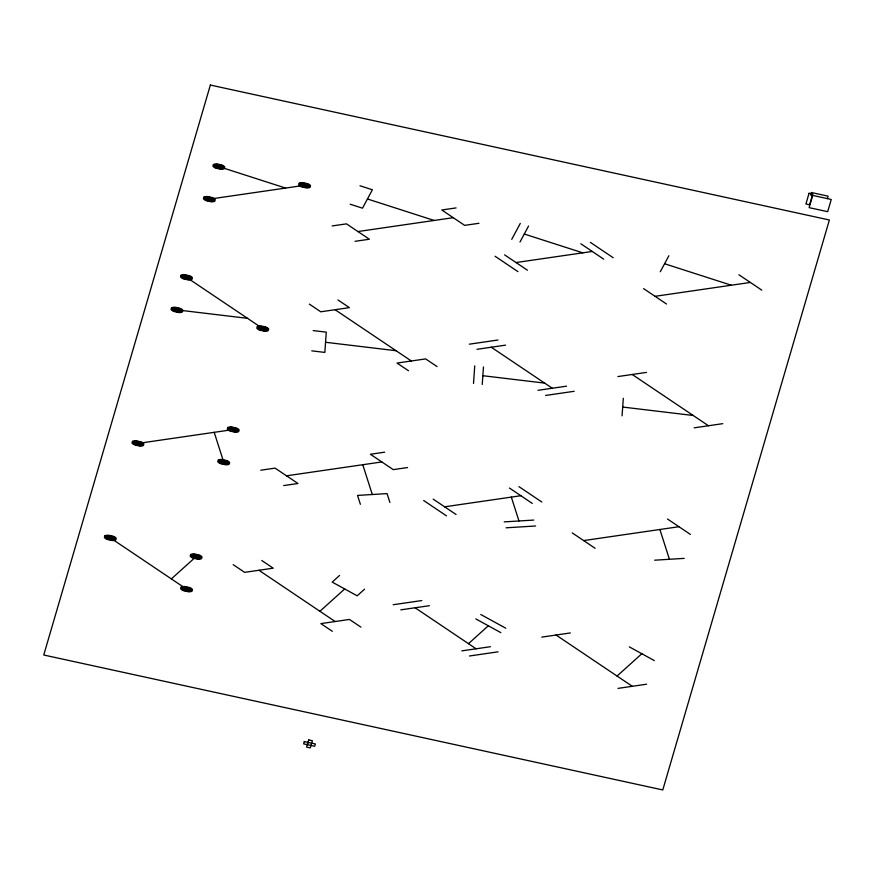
<?xml version="1.0" encoding="UTF-8"?>
<svg xmlns="http://www.w3.org/2000/svg" width="875" height="875" viewBox="0 0 875 875"><rect width="100%" height="100%" fill="white"/><g stroke="black" fill="none" stroke-linecap="round" stroke-linejoin="round"><path stroke-width="1.31" d="M473.506 383.447L474.742 365.881M482.234 384.497L483.47 366.931M622.07 415.833L623.306 398.267M307.278 744.658L307.945 742.361M812.678 195.42L809.112 207.638L827.684 211.684L831.25 199.478L810.534 194.928L811.256 192.489L828.089 196.153L827.367 198.603M511.733 239.345L520.297 223.388M519.991 242.003L528.555 226.034M660.297 271.731L668.861 255.763M171.358 578.889L196.131 556.577M339.577 575.455L332.194 582.105L357.186 595.82L364.569 589.17M319.922 611.275L344.695 588.962M468.486 643.661L488.338 625.778M617.05 676.047L641.823 653.734M209.366 199.161L304.653 185.292M332.194 225.936L346.489 223.858L369.37 239.236L355.075 241.314M456.083 207.911L441.788 209.989L464.658 225.367L478.953 223.289M357.93 231.547L453.228 217.678M516.02 262.544L592.266 251.453M655.058 296.319L750.356 282.45M469.35 344.181L497.941 340.014M476.973 349.3L505.564 345.144M137.966 443.428L233.253 429.559M617.914 376.567L646.505 372.4M537.983 390.316L566.573 386.159M545.606 395.445L574.197 391.289M260.794 470.203L275.089 468.125L297.959 483.503L283.675 485.581M384.672 452.167L370.387 454.256L393.258 469.634L407.553 467.556M286.53 475.814L381.817 461.945M694.17 427.831L722.761 423.664M444.62 506.811L520.855 495.72M583.658 540.586L678.956 526.717M393.192 604.734L421.783 600.567M400.816 609.853L429.406 605.697M541.756 637.109L570.347 632.953M461.814 650.869L490.405 646.712M469.448 655.998L498.028 651.831M618.012 688.384L646.592 684.217M504.208 521.883L533.739 520.067M506.1 527.811L535.631 525.984M654.664 560.197L684.206 558.37M176.991 309.892L247.516 318.336M313.184 330.586L326.277 332.15L324.844 352.417L311.763 350.842M325.555 342.278L396.08 350.722M482.847 375.714L544.655 383.108M622.694 407.05L693.219 415.494M664.584 263.747L731.292 285.217M524.267 234.019L582.728 252.831M360.008 185.784L372.389 189.766L362.512 208.184L350.131 204.203M367.445 198.975L434.164 220.456M218.881 166.589L285.6 188.07M629.322 646.877L654.325 660.581M480.758 614.491L505.761 628.206M475.836 618.931L500.839 632.636M738.916 274.761L761.797 290.139M590.352 242.375L613.233 257.753M580.825 243.764L603.695 259.142M643.617 288.63L666.498 304.008M504.591 254.855L527.461 270.233M495.053 256.244L517.934 271.622M632.209 374.478L708.466 425.753M491.269 347.222L552.278 388.237M667.516 519.028L690.386 534.406M337.936 299.939L349.377 307.628L320.786 311.795L309.345 304.106M437.062 366.592L425.633 358.903L397.042 363.059L408.483 370.748M335.081 309.717L411.337 360.981M518.952 486.642L541.822 502.02M509.414 488.02L532.295 503.409M572.217 532.897L595.098 548.275M186.517 277.331L262.773 328.595M433.18 499.122L456.061 514.5M423.653 500.511L446.534 515.889M556.052 635.031L632.308 686.295M415.111 607.775L476.109 648.791M261.778 560.492L273.208 568.181L244.628 572.348L233.188 564.659M360.905 627.134L349.464 619.445L320.873 623.612L332.314 631.302M258.913 570.259L335.169 621.534M110.348 537.873L186.605 589.148M659.892 529.484L669.43 559.278M511.328 497.098L518.973 520.975M389.911 502.48L387.067 493.598L357.536 495.425L360.38 504.306M362.764 464.712L372.302 494.517M214.2 432.327L223.738 462.131M210.361 85.05L43.75 655.003L662.78 789.95L829.38 219.997L210.361 85.05M304.303 741.562L303.636 743.859L314.705 746.277L315.383 743.98L304.303 741.562M308.733 739.933L306.633 747.108L310.275 747.906L312.375 740.731L308.733 739.933M809.036 193.298L805.919 203.995L809.627 204.805L812.755 194.108L809.036 193.298M213.445 164.555L212.909 166.097A4.823 3.205 9.1 0 0 214.123 167.289A7.109 4.725 9.1 0 0 215.83 168.175L220.697 169.236A7.109 4.725 9.1 0 0 222.698 169.159A4.539 3.019 9.1 0 0 224.317 168.634L224.788 167.027A4.539 3.019 9.1 0 0 223.65 165.9A7.109 4.725 9.1 0 0 221.933 165.014L217.066 163.953A7.109 4.725 9.1 0 0 215.075 164.03A4.539 3.019 9.1 0 0 213.445 164.555M214.539 164.959L214.102 166.195A3.85 2.559 9.1 0 0 215.075 167.147A5.688 3.784 9.1 0 0 216.442 167.858L220.336 168.711A5.688 3.784 9.1 0 0 221.933 168.645A3.631 2.417 9.1 0 0 223.234 168.23L223.606 166.939A3.631 2.417 9.1 0 0 222.698 166.042A5.688 3.784 9.1 0 0 221.331 165.331L217.427 164.478A5.688 3.784 9.1 0 0 215.83 164.544A3.631 2.417 9.1 0 0 214.539 164.959M215.622 165.364L215.294 166.294A2.888 1.925 9.1 0 0 216.027 167.005A4.266 2.833 9.1 0 0 217.055 167.541L219.975 168.186A4.266 2.833 9.1 0 0 221.167 168.131A2.723 1.816 9.1 0 0 222.141 167.814L222.425 166.852A2.723 1.816 9.1 0 0 221.747 166.173A4.266 2.833 9.1 0 0 220.719 165.648L217.787 165.003A4.266 2.833 9.1 0 0 216.595 165.058A2.723 1.816 9.1 0 0 215.622 165.364M216.705 165.78C218.695 170.92 225.269 164.773 216.705 165.78M217.798 166.184C218.892 168.536 221.572 165.583 217.798 166.184M203.93 197.127L203.383 198.658A4.823 3.205 9.1 0 0 204.597 199.861A7.109 4.725 9.1 0 0 206.314 200.747L211.181 201.808A7.109 4.725 9.1 0 0 213.172 201.731A4.539 3.019 9.1 0 0 214.802 201.206L215.272 199.598A4.539 3.019 9.1 0 0 214.123 198.472A7.109 4.725 9.1 0 0 212.417 197.575L207.55 196.514A7.109 4.725 9.1 0 0 205.548 196.602A4.539 3.019 9.1 0 0 203.93 197.127M205.012 197.531L204.586 198.756A3.85 2.559 9.1 0 0 205.548 199.719A5.688 3.784 9.1 0 0 206.916 200.43L210.82 201.283A5.688 3.784 9.1 0 0 212.417 201.217A3.631 2.417 9.1 0 0 213.708 200.791L214.091 199.511A3.631 2.417 9.1 0 0 213.172 198.603A5.688 3.784 9.1 0 0 211.805 197.892L207.911 197.05A5.688 3.784 9.1 0 0 206.314 197.116A3.631 2.417 9.1 0 0 205.012 197.531M206.106 197.936L205.778 198.866A2.888 1.925 9.1 0 0 206.5 199.577A4.266 2.833 9.1 0 0 207.528 200.113L210.448 200.747A4.266 2.833 9.1 0 0 211.652 200.703A2.723 1.816 9.1 0 0 212.625 200.386L212.909 199.423A2.723 1.816 9.1 0 0 212.22 198.745A4.266 2.833 9.1 0 0 211.192 198.209L208.272 197.575A4.266 2.833 9.1 0 0 207.08 197.63A2.723 1.816 9.1 0 0 206.106 197.936M207.189 198.352C209.18 203.492 215.742 197.334 207.189 198.352M208.272 198.756C209.377 201.108 212.056 198.155 208.272 198.756M181.081 275.286L180.534 276.828A4.823 3.205 9.1 0 0 181.748 278.02A7.109 4.725 9.1 0 0 183.466 278.906L188.333 279.967A7.109 4.725 9.1 0 0 190.323 279.891A4.539 3.019 9.1 0 0 191.953 279.366L192.423 277.758A4.539 3.019 9.1 0 0 191.275 276.631A7.109 4.725 9.1 0 0 189.569 275.745L184.702 274.684A7.109 4.725 9.1 0 0 182.7 274.761A4.539 3.019 9.1 0 0 181.081 275.286M182.164 275.691L181.727 276.927A3.85 2.559 9.1 0 0 182.7 277.878A5.688 3.784 9.1 0 0 184.067 278.589L187.972 279.442A5.688 3.784 9.1 0 0 189.569 279.377A3.631 2.417 9.1 0 0 190.859 278.961L191.242 277.67A3.631 2.417 9.1 0 0 190.323 276.773A5.688 3.784 9.1 0 0 188.956 276.062L185.062 275.209A5.688 3.784 9.1 0 0 183.466 275.275A3.631 2.417 9.1 0 0 182.164 275.691M183.247 276.106L182.93 277.025A2.888 1.925 9.1 0 0 183.652 277.747A4.266 2.833 9.1 0 0 184.68 278.283L187.6 278.917A4.266 2.833 9.1 0 0 188.803 278.863A2.723 1.816 9.1 0 0 189.777 278.556L190.061 277.583A2.723 1.816 9.1 0 0 189.372 276.916A4.266 2.833 9.1 0 0 188.344 276.38L185.423 275.745A4.266 2.833 9.1 0 0 184.231 275.789A2.723 1.816 9.1 0 0 183.247 276.106M184.341 276.511C186.331 281.652 192.894 275.505 184.341 276.511M185.423 276.916C186.528 279.267 189.208 276.314 185.423 276.916M171.555 307.858L171.019 309.4A4.823 3.205 9.1 0 0 172.233 310.592A7.109 4.725 9.1 0 0 173.939 311.478L178.806 312.539A7.109 4.725 9.1 0 0 180.808 312.463A4.539 3.019 9.1 0 0 182.427 311.938L182.897 310.33A4.539 3.019 9.1 0 0 181.759 309.203A7.109 4.725 9.1 0 0 180.042 308.317L175.175 307.256A7.109 4.725 9.1 0 0 173.184 307.333A4.539 3.019 9.1 0 0 171.555 307.858M172.648 308.262L172.211 309.498A3.85 2.559 9.1 0 0 173.184 310.45A5.688 3.784 9.1 0 0 174.552 311.161L178.445 312.014A5.688 3.784 9.1 0 0 180.042 311.948A3.631 2.417 9.1 0 0 181.344 311.533L181.716 310.242A3.631 2.417 9.1 0 0 180.808 309.345A5.688 3.784 9.1 0 0 179.441 308.634L175.536 307.781A5.688 3.784 9.1 0 0 173.939 307.847A3.631 2.417 9.1 0 0 172.648 308.262M173.731 308.667L173.403 309.597A2.888 1.925 9.1 0 0 174.136 310.308A4.266 2.833 9.1 0 0 175.164 310.844L178.084 311.478A4.266 2.833 9.1 0 0 179.277 311.434A2.723 1.816 9.1 0 0 180.261 311.117L180.534 310.155A2.723 1.816 9.1 0 0 179.856 309.477A4.266 2.833 9.1 0 0 178.828 308.952L175.908 308.306A4.266 2.833 9.1 0 0 174.705 308.361A2.723 1.816 9.1 0 0 173.731 308.667M174.814 309.083C176.805 314.223 183.378 308.077 174.814 309.083M175.908 309.487C177.013 311.839 179.681 308.886 175.908 309.487M299.217 183.247L298.681 184.789A4.823 3.205 9.1 0 0 299.895 185.981A7.109 4.725 9.1 0 0 301.602 186.878L306.48 187.939A7.109 4.725 9.1 0 0 308.47 187.852A4.539 3.019 9.1 0 0 310.089 187.338L310.559 185.719A4.539 3.019 9.1 0 0 309.422 184.603A7.109 4.725 9.1 0 0 307.716 183.706L302.837 182.645A7.109 4.725 9.1 0 0 300.847 182.733A4.539 3.019 9.1 0 0 299.217 183.247M300.311 183.662L299.873 184.887A3.85 2.559 9.1 0 0 300.847 185.85A5.688 3.784 9.1 0 0 302.214 186.561L306.108 187.403A5.688 3.784 9.1 0 0 307.705 187.338A3.631 2.417 9.1 0 0 309.006 186.922L309.378 185.642A3.631 2.417 9.1 0 0 308.47 184.734A5.688 3.784 9.1 0 0 307.103 184.023L303.198 183.17A5.688 3.784 9.1 0 0 301.613 183.236A3.631 2.417 9.1 0 0 300.311 183.662M301.394 184.067L301.077 184.986A2.888 1.925 9.1 0 0 301.798 185.708A4.266 2.833 9.1 0 0 302.827 186.244L305.747 186.878A4.266 2.833 9.1 0 0 306.95 186.834A2.723 1.816 9.1 0 0 307.923 186.517L308.197 185.555A2.723 1.816 9.1 0 0 307.519 184.877A4.266 2.833 9.1 0 0 306.491 184.341L303.57 183.706A4.266 2.833 9.1 0 0 302.367 183.75A2.723 1.816 9.1 0 0 301.394 184.067M302.488 184.472C304.478 189.613 311.041 183.466 302.488 184.472M303.57 184.887C304.675 187.239 307.344 184.275 303.57 184.887M132.519 441.383L131.983 442.925A4.823 3.205 9.1 0 0 133.197 444.117A7.109 4.725 9.1 0 0 134.903 445.014L139.781 446.075A7.109 4.725 9.1 0 0 141.772 445.988A4.539 3.019 9.1 0 0 143.402 445.473L143.872 443.866A4.539 3.019 9.1 0 0 142.723 442.739A7.109 4.725 9.1 0 0 141.017 441.842L136.139 440.781A7.109 4.725 9.1 0 0 134.148 440.869A4.539 3.019 9.1 0 0 132.519 441.383M133.612 441.798L133.175 443.023A3.85 2.559 9.1 0 0 134.148 443.986A5.688 3.784 9.1 0 0 135.516 444.697L139.409 445.55A5.688 3.784 9.1 0 0 141.006 445.484A3.631 2.417 9.1 0 0 142.308 445.058L142.691 443.778A3.631 2.417 9.1 0 0 141.772 442.87A5.688 3.784 9.1 0 0 140.405 442.159L136.511 441.317A5.688 3.784 9.1 0 0 134.914 441.383A3.631 2.417 9.1 0 0 133.612 441.798M134.695 442.203L134.378 443.133A2.888 1.925 9.1 0 0 135.1 443.844A4.266 2.833 9.1 0 0 136.128 444.38L139.048 445.014A4.266 2.833 9.1 0 0 140.252 444.97A2.723 1.816 9.1 0 0 141.225 444.653L141.509 443.691A2.723 1.816 9.1 0 0 140.82 443.013A4.266 2.833 9.1 0 0 139.792 442.477L136.872 441.842A4.266 2.833 9.1 0 0 135.669 441.886A2.723 1.816 9.1 0 0 134.695 442.203M135.789 442.608C137.78 447.748 144.342 441.602 135.789 442.608M136.872 443.023C137.977 445.375 140.645 442.411 136.872 443.023M257.327 326.55L256.791 328.092A4.823 3.205 9.1 0 0 258.005 329.284A7.109 4.725 9.1 0 0 259.711 330.181L264.589 331.242A7.109 4.725 9.1 0 0 266.58 331.155A4.539 3.019 9.1 0 0 268.209 330.63L268.68 329.022A4.539 3.019 9.1 0 0 267.531 327.895A7.109 4.725 9.1 0 0 265.825 327.009L260.947 325.948A7.109 4.725 9.1 0 0 258.956 326.036A4.539 3.019 9.1 0 0 257.327 326.55M258.42 326.966L257.983 328.191A3.85 2.559 9.1 0 0 258.956 329.153A5.688 3.784 9.1 0 0 260.323 329.864L264.217 330.706A5.688 3.784 9.1 0 0 265.814 330.641A3.631 2.417 9.1 0 0 267.116 330.225L267.498 328.934A3.631 2.417 9.1 0 0 266.58 328.038A5.688 3.784 9.1 0 0 265.212 327.327L261.319 326.473A5.688 3.784 9.1 0 0 259.722 326.539A3.631 2.417 9.1 0 0 258.42 326.966M259.503 327.37L259.186 328.289A2.888 1.925 9.1 0 0 259.908 329.011A4.266 2.833 9.1 0 0 260.936 329.547L263.856 330.181A4.266 2.833 9.1 0 0 265.059 330.137A2.723 1.816 9.1 0 0 266.033 329.82L266.317 328.858A2.723 1.816 9.1 0 0 265.628 328.18A4.266 2.833 9.1 0 0 264.6 327.644L261.68 327.009A4.266 2.833 9.1 0 0 260.477 327.053A2.723 1.816 9.1 0 0 259.503 327.37M260.597 327.775C262.588 332.916 269.15 326.769 260.597 327.775M261.68 328.191C262.784 330.542 265.453 327.578 261.68 328.191M104.913 535.839L104.377 537.381A4.823 3.205 9.1 0 0 105.591 538.573A7.109 4.725 9.1 0 0 107.297 539.459L112.164 540.52A7.109 4.725 9.1 0 0 114.166 540.444A4.539 3.019 9.1 0 0 115.784 539.919L116.255 538.311A4.539 3.019 9.1 0 0 115.117 537.184A7.109 4.725 9.1 0 0 113.4 536.298L108.533 535.238A7.109 4.725 9.1 0 0 106.542 535.314A4.539 3.019 9.1 0 0 104.913 535.839M106.006 536.244L105.569 537.48A3.85 2.559 9.1 0 0 106.542 538.431A5.688 3.784 9.1 0 0 107.909 539.142L111.803 539.995A5.688 3.784 9.1 0 0 113.4 539.93A3.631 2.417 9.1 0 0 114.702 539.514L115.073 538.223A3.631 2.417 9.1 0 0 114.166 537.327A5.688 3.784 9.1 0 0 112.798 536.616L108.894 535.762A5.688 3.784 9.1 0 0 107.297 535.828A3.631 2.417 9.1 0 0 106.006 536.244M107.089 536.659L106.761 537.578A2.888 1.925 9.1 0 0 107.494 538.3A4.266 2.833 9.1 0 0 108.522 538.825L111.442 539.47A4.266 2.833 9.1 0 0 112.634 539.416A2.723 1.816 9.1 0 0 113.619 539.098L113.892 538.136A2.723 1.816 9.1 0 0 113.214 537.458A4.266 2.833 9.1 0 0 112.186 536.933L109.266 536.288A4.266 2.833 9.1 0 0 108.062 536.342A2.723 1.816 9.1 0 0 107.089 536.659M108.172 537.064C110.162 542.205 116.736 536.058 108.172 537.064M109.266 537.469C110.359 539.82 113.039 536.867 109.266 537.469M227.817 427.514L227.281 429.056A4.823 3.205 9.1 0 0 228.495 430.248A7.109 4.725 9.1 0 0 230.202 431.145L235.069 432.206A7.109 4.725 9.1 0 0 237.07 432.119A4.539 3.019 9.1 0 0 238.689 431.594L239.159 429.986A4.539 3.019 9.1 0 0 238.022 428.859A7.109 4.725 9.1 0 0 236.305 427.973L231.438 426.912A7.109 4.725 9.1 0 0 229.447 426.989A4.539 3.019 9.1 0 0 227.817 427.514M228.911 427.93L228.473 429.155A3.85 2.559 9.1 0 0 229.447 430.117A5.688 3.784 9.1 0 0 230.814 430.828L234.708 431.67A5.688 3.784 9.1 0 0 236.305 431.605A3.631 2.417 9.1 0 0 237.606 431.189L237.978 429.898A3.631 2.417 9.1 0 0 237.07 429.002A5.688 3.784 9.1 0 0 235.703 428.291L231.798 427.438A5.688 3.784 9.1 0 0 230.202 427.503A3.631 2.417 9.1 0 0 228.911 427.93M229.994 428.334L229.666 429.253A2.888 1.925 9.1 0 0 230.398 429.975A4.266 2.833 9.1 0 0 231.427 430.511L234.347 431.145A4.266 2.833 9.1 0 0 235.539 431.091A2.723 1.816 9.1 0 0 236.513 430.784L236.797 429.822A2.723 1.816 9.1 0 0 236.119 429.144A4.266 2.833 9.1 0 0 235.091 428.608L232.17 427.973A4.266 2.833 9.1 0 0 230.967 428.017A2.723 1.816 9.1 0 0 229.994 428.334M231.077 428.739C233.067 433.88 239.641 427.733 231.077 428.739M232.17 429.155C233.264 431.506 235.944 428.542 232.17 429.155M218.302 460.086L217.755 461.628A4.823 3.205 9.1 0 0 218.969 462.82A7.109 4.725 9.1 0 0 220.686 463.706L225.553 464.767A7.109 4.725 9.1 0 0 227.544 464.691A4.539 3.019 9.1 0 0 229.173 464.166L229.644 462.558A4.539 3.019 9.1 0 0 228.495 461.431A7.109 4.725 9.1 0 0 226.789 460.545L221.922 459.484A7.109 4.725 9.1 0 0 219.92 459.561A4.539 3.019 9.1 0 0 218.302 460.086M219.384 460.491L218.958 461.727A3.85 2.559 9.1 0 0 219.92 462.678A5.688 3.784 9.1 0 0 221.287 463.389L225.192 464.242A5.688 3.784 9.1 0 0 226.789 464.177A3.631 2.417 9.1 0 0 228.08 463.761L228.463 462.47A3.631 2.417 9.1 0 0 227.544 461.573A5.688 3.784 9.1 0 0 226.177 460.863L222.283 460.009A5.688 3.784 9.1 0 0 220.686 460.075A3.631 2.417 9.1 0 0 219.384 460.491M220.478 460.906L220.15 461.825A2.888 1.925 9.1 0 0 220.872 462.547A4.266 2.833 9.1 0 0 221.9 463.072L224.82 463.717A4.266 2.833 9.1 0 0 226.023 463.663A2.723 1.816 9.1 0 0 226.997 463.356L227.281 462.383A2.723 1.816 9.1 0 0 226.592 461.716A4.266 2.833 9.1 0 0 225.564 461.18L222.644 460.534A4.266 2.833 9.1 0 0 221.452 460.589A2.723 1.816 9.1 0 0 220.478 460.906M221.561 461.311C223.552 466.452 230.114 460.305 221.561 461.311M222.644 461.716C223.748 464.067 226.428 461.114 222.644 461.716M190.684 554.531L190.148 556.073A4.823 3.205 9.1 0 0 191.363 557.266A7.109 4.725 9.1 0 0 193.069 558.163L197.947 559.223A7.109 4.725 9.1 0 0 199.938 559.136A4.539 3.019 9.1 0 0 201.567 558.622L202.037 557.003A4.539 3.019 9.1 0 0 200.889 555.888A7.109 4.725 9.1 0 0 199.183 554.991L194.305 553.93A7.109 4.725 9.1 0 0 192.314 554.017A4.539 3.019 9.1 0 0 190.684 554.531M191.778 554.947L191.341 556.172A3.85 2.559 9.1 0 0 192.314 557.134A5.688 3.784 9.1 0 0 193.681 557.845L197.575 558.688A5.688 3.784 9.1 0 0 199.172 558.622A3.631 2.417 9.1 0 0 200.473 558.206L200.856 556.927A3.631 2.417 9.1 0 0 199.938 556.019A5.688 3.784 9.1 0 0 198.57 555.308L194.677 554.455A5.688 3.784 9.1 0 0 193.08 554.52A3.631 2.417 9.1 0 0 191.778 554.947M192.861 555.352L192.544 556.27A2.888 1.925 9.1 0 0 193.266 556.992A4.266 2.833 9.1 0 0 194.294 557.528L197.214 558.163A4.266 2.833 9.1 0 0 198.417 558.119A2.723 1.816 9.1 0 0 199.391 557.802L199.675 556.839A2.723 1.816 9.1 0 0 198.986 556.161A4.266 2.833 9.1 0 0 197.958 555.625L195.037 554.991A4.266 2.833 9.1 0 0 193.834 555.034A2.723 1.816 9.1 0 0 192.861 555.352M193.955 555.756C195.945 560.897 202.508 554.75 193.955 555.756M195.037 556.172C196.142 558.523 198.811 555.559 195.037 556.172M181.169 587.103L180.633 588.645A4.823 3.205 9.1 0 0 181.836 589.837A7.109 4.725 9.1 0 0 183.553 590.723L188.42 591.795A7.109 4.725 9.1 0 0 190.422 591.708A4.539 3.019 9.1 0 0 192.041 591.183L192.511 589.575A4.539 3.019 9.1 0 0 191.373 588.448A7.109 4.725 9.1 0 0 189.656 587.562L184.789 586.502A7.109 4.725 9.1 0 0 182.787 586.578A4.539 3.019 9.1 0 0 181.169 587.103M182.252 587.508L181.825 588.744A3.85 2.559 9.1 0 0 182.798 589.695A5.688 3.784 9.1 0 0 184.166 590.406L188.059 591.259A5.688 3.784 9.1 0 0 189.656 591.194A3.631 2.417 9.1 0 0 190.958 590.778L191.33 589.488A3.631 2.417 9.1 0 0 190.422 588.591A5.688 3.784 9.1 0 0 189.044 587.88L185.15 587.027A5.688 3.784 9.1 0 0 183.553 587.092A3.631 2.417 9.1 0 0 182.252 587.508M183.345 587.923L183.017 588.842A2.888 1.925 9.1 0 0 183.75 589.564A4.266 2.833 9.1 0 0 184.778 590.1L187.698 590.734A4.266 2.833 9.1 0 0 188.891 590.68A2.723 1.816 9.1 0 0 189.864 590.373L190.148 589.4A2.723 1.816 9.1 0 0 189.459 588.733A4.266 2.833 9.1 0 0 188.442 588.197L185.511 587.562A4.266 2.833 9.1 0 0 184.319 587.606A2.723 1.816 9.1 0 0 183.345 587.923M184.428 588.328C186.419 593.469 192.992 587.322 184.428 588.328M185.522 588.733C186.616 591.084 189.295 588.131 185.522 588.733"/></g></svg>
